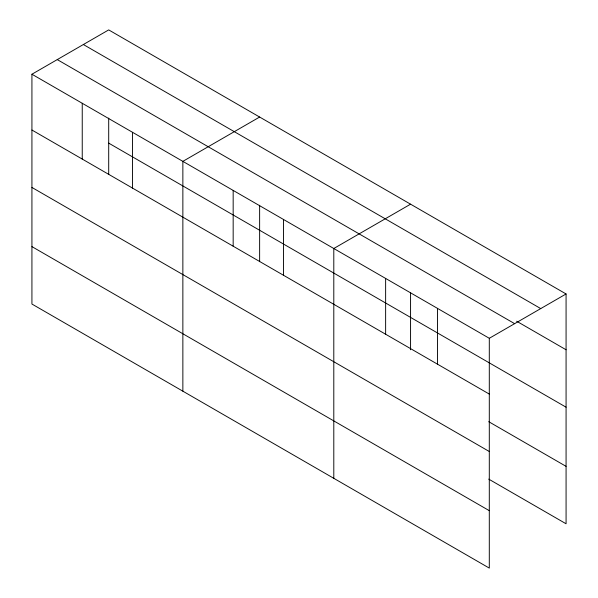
<?xml version="1.0" encoding="UTF-8"?>
<svg xmlns="http://www.w3.org/2000/svg" width="598" height="598" viewBox="0 0 598 598"><rect width="100%" height="100%" fill="white"/><g stroke="black" fill="none" stroke-linecap="round" stroke-linejoin="round"><path stroke-width="0.9" d="M31.926 74.227L489.299 338.289L489.299 568.1L31.926 304.038L31.926 74.227L108.701 29.9L566.074 293.962L566.074 523.773L488.723 479.118M259.629 117.044L182.861 161.363L182.861 391.174M410.564 204.18L333.796 248.506L333.796 478.318M489.299 338.289L566.074 293.962M83.361 44.529L540.741 308.59M516.635 321.216L566.074 349.763M57.258 59.598L514.639 323.66M108.701 143.124L566.074 407.186M31.926 130.02L489.299 394.082M488.723 421.687L566.074 466.35M31.926 187.443L489.299 451.512M31.926 246.615L489.299 510.677M437.467 308.359L437.467 364.16M410.564 292.4L410.564 349.763M385.628 278.436L385.628 334.23M283.482 219.459L283.482 275.259M259.629 205.256L259.629 261.692M233.168 190.411L233.168 246.212M132.547 132.315L132.547 188.116M108.701 118.112L108.701 174.556M82.24 103.275L82.24 159.068"/></g></svg>
